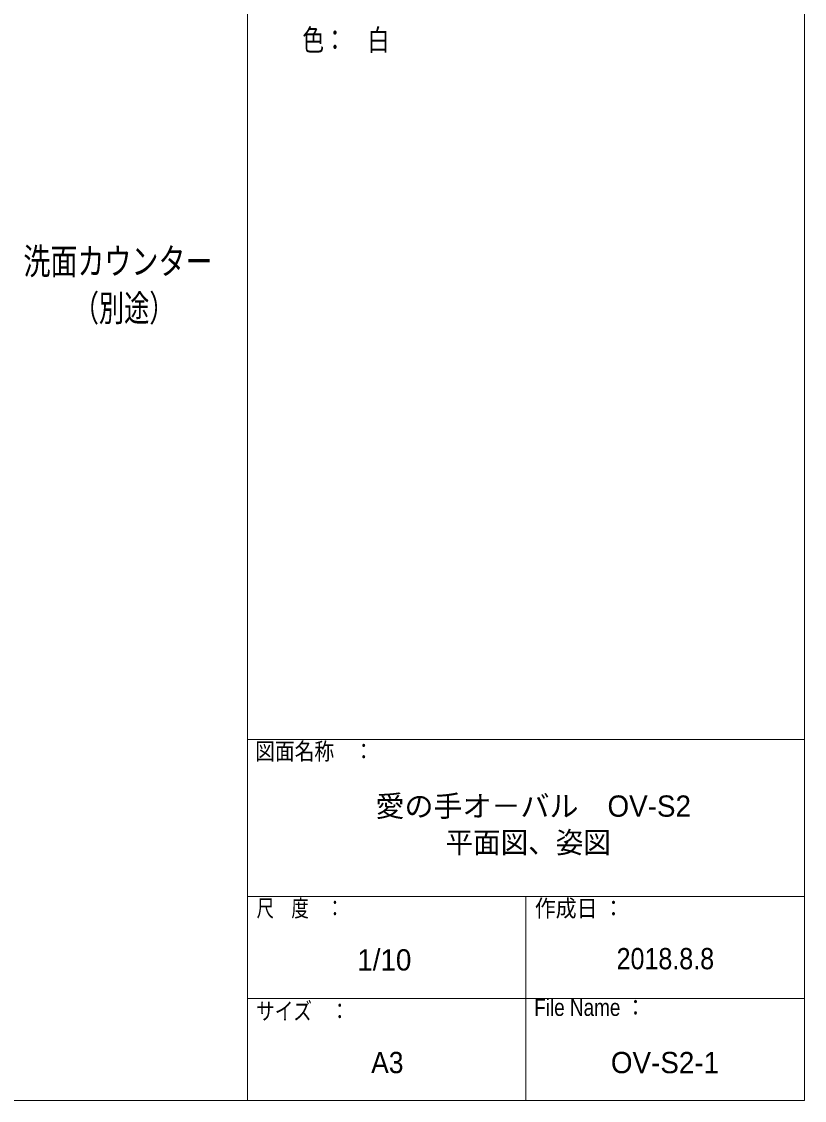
# Model space of a CAD drawing. Units: millimetres, scale not verified. Extents: x -2000 to 2000, y -1385 to 1385.
# Drawn here: x 1002 to 2000, y -1385 to -10 of the extents above; entities that cross this region are included whole.
import ezdxf
from ezdxf.enums import TextEntityAlignment as Align

# ---------------------------------------------------------------- set-up
doc = ezdxf.new("R2010")
doc.units = ezdxf.units.MM
doc.header["$LTSCALE"] = 10
doc.layers.add('0-0_zumenwaku', color=6, linetype='Continuous', lineweight=9)
doc.layers.add('0-B_08文字', color=2, linetype='Continuous', lineweight=9)
doc.layers.add('0-1_moji', color=2, linetype='Continuous')
doc.styles.add('ＭＳ ゴシック', font='')
doc.styles.add('ＭＳ Ｐゴシック', font='')
doc.styles.get('ＭＳ ゴシック').set_extended_font_data('MS Gothic')
doc.styles.get('ＭＳ Ｐゴシック').set_extended_font_data('MS PGothic')

msp = doc.modelspace()

# ---------------------------------------------------------------- linework, layer by layer
at = {"layer": '0-0_zumenwaku'}
for p, q in [((1290.14, 1384.99), (1290.14, -1385.01)), ((1290.14, -925.01), (2000.14, -925.01)), ((1290.14, -1125.01), (2000.14, -1125.01)), ((1645.14, -1125.01), (1645.14, -1385.01)), ((1290.14, -1255.01), (2000.14, -1255.01))]:
    msp.add_line(p, q, dxfattribs=at)
msp.add_lwpolyline([(-1999.86, -1385.01), (2000.14, -1385.01), (2000.14, 1384.99), (-1999.86, 1384.99)], close=True, dxfattribs=at)

# ---------------------------------------------------------------- texts
at = {"layer": '0-0_zumenwaku', "style": 'ＭＳ Ｐゴシック'}
for s, height, width, p in [('図面名称\u3000：', 21.69, 0.85, (1299.95, -957.34)), ('尺\u3000度\u3000：', 21.7, 0.75, (1301.67, -1157.34)), ('作成日 ：', 21.69, 0.9, (1656.43, -1157.44)), ('サイズ\u3000：', 21.69, 0.8, (1301.21, -1288.48)), ('File Name ：', 21.69, 0.85, (1655.63, -1283.82))]:
    msp.add_text(s, height=height, dxfattribs=dict(at, width=width)).set_placement(p, align=Align.BOTTOM_LEFT)
at = {"layer": '0-1_moji', "style": 'ＭＳ Ｐゴシック'}
for s, height, width, p in [('\u3000\u3000色：\u3000白', 27.13, 0.75, (1304.48, -55.06)), ('平面図、姿図', 27.11, 0.95, (1542.62, -1077.88)), ('2018.8.8', 27.13, 0.9, (1760.66, -1225.99)), ('A3', 27.11, 0.95, (1447.77, -1358.38))]:
    msp.add_text(s, height=height, dxfattribs=dict(at, width=width)).set_placement(p, align=Align.BOTTOM_LEFT)
for s, p in [('愛の手オ－バル\u3000OV-S2', (1453.24, -1031.54)), ('1/10', (1430.02, -1227.56)), ('OV-S2-1', (1753.35, -1358.44))]:
    msp.add_text(s, height=27.11, dxfattribs=at).set_placement(p, align=Align.BOTTOM_LEFT)
at = {"layer": '0-B_08文字', "style": 'ＭＳ ゴシック'}
for s, height, width, p in [('洗面カウンター', 33.65, 0.75, (1004.4, -342.36)), ('    （別途）', 33.67, 0.7, (1004.4, -402.1))]:
    msp.add_text(s, height=height, dxfattribs=dict(at, width=width)).set_placement(p, align=Align.BOTTOM_LEFT)

doc.saveas('drawing.dxf')
